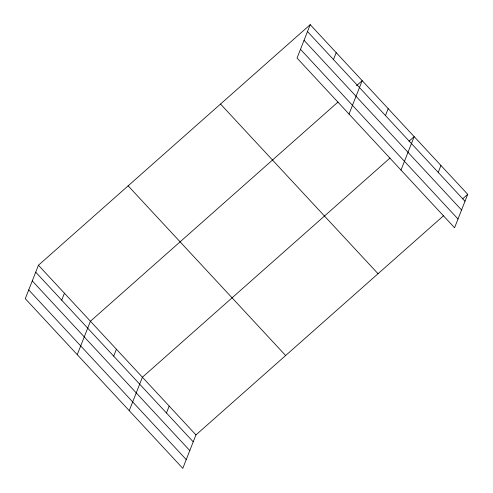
<?xml version="1.0" encoding="UTF-8"?>
<svg xmlns="http://www.w3.org/2000/svg" width="493" height="493" viewBox="0 0 493 493"><rect width="100%" height="100%" fill="white"/><g stroke="black" fill="none" stroke-linecap="round" stroke-linejoin="round"><path stroke-width="0.74" d="M310.214 24.65L297.045 58.082L454.558 227.76L467.728 194.328L310.214 24.65L38.442 265.24L25.272 298.672L182.786 468.35L195.955 434.918L443.577 215.706M61.711 300.151L64.435 293.236M77.253 354.664L90.422 321.233L338.044 102.02M113.686 356.143L116.41 349.229M129.234 410.657L142.403 377.225L390.025 158.013M166.455 412.986L169.179 406.072M333.478 59.561L336.201 52.646M349.026 114.074L362.195 80.642L356.445 85.733M385.458 115.553L388.182 108.639M401 170.073L414.169 136.641L408.999 141.22M438.222 172.396L440.945 165.482M462.551 198.907L467.728 194.328M307.49 31.564L465.004 201.243M304.045 40.315L461.553 209.993M300.49 49.331L458.003 219.009M220.531 104.041L378.039 273.726M128.131 185.843L285.638 355.527M38.442 265.24L195.955 434.918M35.718 272.154L193.231 441.833M32.273 280.905L189.787 450.584M28.723 289.921L186.231 459.599"/></g></svg>
